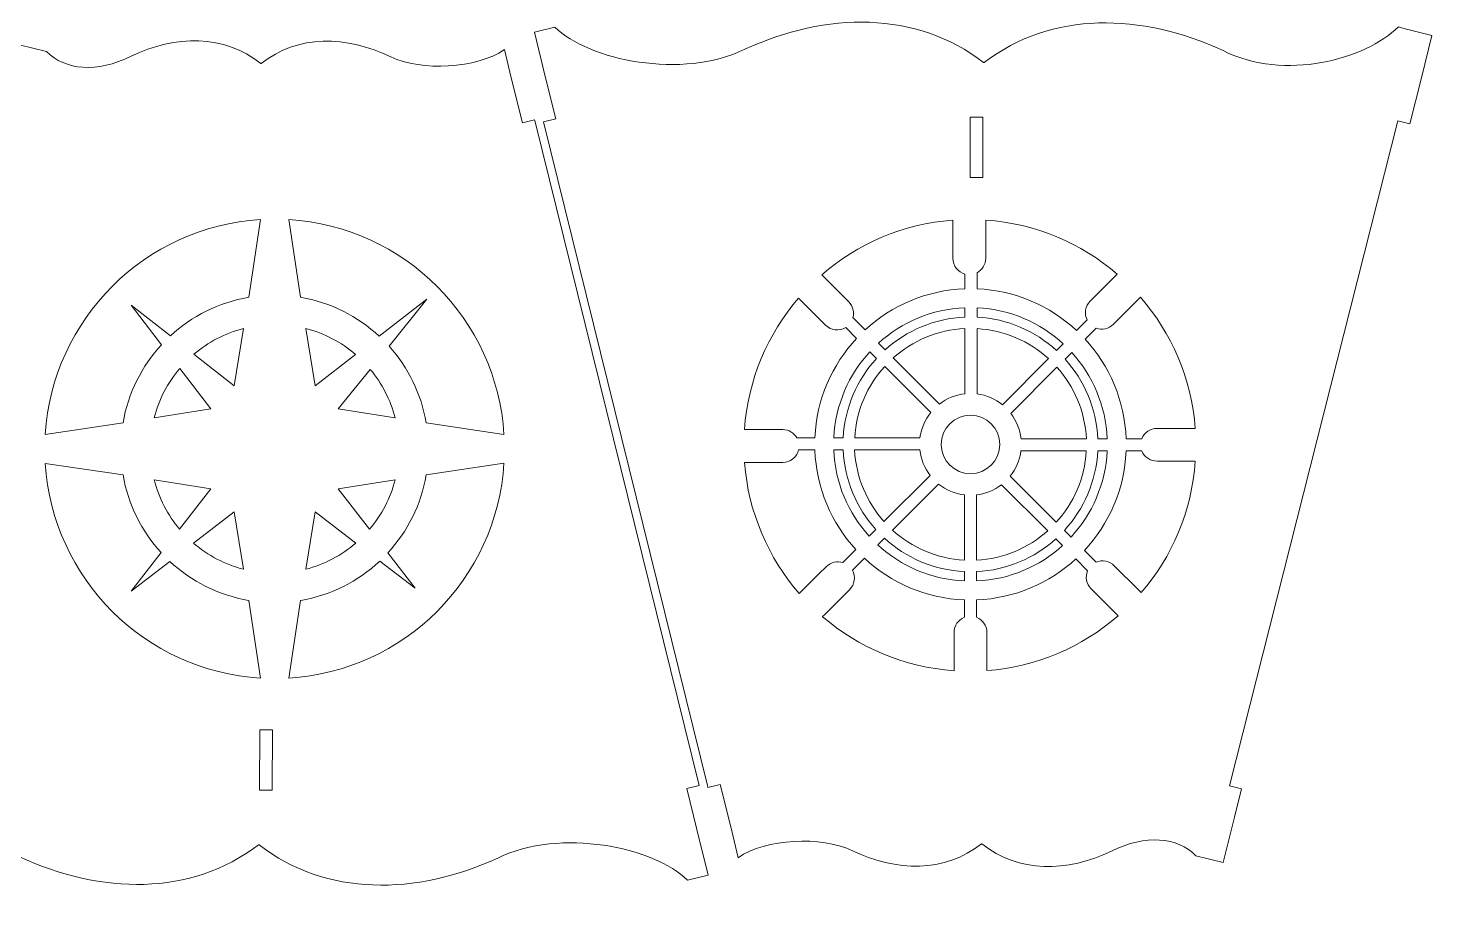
# Model space of a CAD drawing. Header units: millimetres. Extents: x -1460 to 1460, y -777 to 775.
# Drawn here: x -1032.6 to -699.3, y 59.1 to 265.4 of the extents above; entities that cross this region are included whole.
import ezdxf

# ---------------------------------------------------------------- set-up
doc = ezdxf.new("R2010")
doc.units = ezdxf.units.MM
doc.header["$MEASUREMENT"] = 0
doc.layers.add('Camada 1', color=7, linetype='Continuous')

msp = doc.modelspace()

# ---------------------------------------------------------------- linework, layer by layer
at = {"layer": 'Camada 1', "color": 250, "lineweight": 20}
for points, knots in [([(-865.6089, 75.0399), (-865.6089, 75.0399), (-864.0216, 68.3627), (-864.0216, 68.3627), (-864.0216, 68.3627), (-857.436, 72.9242), (-844.26, 73.5829), (-837.0524, 70.0864), (-837.0524, 70.0864), (-826.5659, 64.9993), (-814.942, 64.7298), (-806.2563, 71.6927), (-806.2563, 71.6927), (-806.2563, 71.6927), (-806.2132, 71.6915), (-806.2132, 71.6915), (-806.2132, 71.6915), (-806.2132, 71.6915), (-806.1698, 71.6924), (-806.1698, 71.6924), (-806.1698, 71.6924), (-797.5237, 64.6804), (-785.8984, 64.8837), (-775.3833, 69.9114), (-775.3833, 69.9114), (-767.3329, 74.0174), (-759.6849, 73.2488), (-755.3341, 68.8194), (-755.3341, 68.8194), (-755.3341, 68.8194), (-748.8523, 67.2038), (-748.8523, 67.2038), (-748.8523, 67.2038), (-748.8523, 67.2038), (-746.1597, 78.0068), (-746.1597, 78.0068), (-746.1597, 78.0068), (-746.1597, 78.0068), (-746.1639, 78.0079), (-746.1639, 78.0079), (-746.1639, 78.0079), (-746.1639, 78.0079), (-744.4852, 84.7432), (-744.4852, 84.7432), (-744.4852, 84.7432), (-744.4852, 84.7432), (-747.3614, 85.46), (-747.3614, 85.46), (-747.3614, 85.46), (-747.3614, 85.46), (-707.4129, 243.3309), (-707.4129, 243.3309), (-707.4129, 243.3309), (-707.4129, 243.3309), (-704.5644, 242.621), (-704.5644, 242.621), (-704.5644, 242.621), (-704.5644, 242.621), (-701.8284, 253.6084), (-701.8284, 253.6084), (-701.8284, 253.6084), (-701.8284, 253.6084), (-699.3219, 263.6637), (-699.3219, 263.6637), (-699.3219, 263.6637), (-699.3219, 263.6637), (-705.6958, 265.2523), (-705.6958, 265.2523), (-705.6958, 265.2523), (-705.6958, 265.2523), (-707.2647, 265.6809), (-707.2647, 265.6809), (-707.2647, 265.6809), (-715.3195, 257.9002), (-734.1388, 252.7019), (-748.916, 260.0384), (-748.916, 260.0384), (-768.2209, 269.028), (-789.6192, 269.5065), (-805.607, 257.207), (-805.607, 257.207), (-805.607, 257.207), (-805.6862, 257.2092), (-805.6862, 257.2092), (-805.6862, 257.2092), (-805.6862, 257.2092), (-805.7655, 257.2075), (-805.7655, 257.2075), (-805.7655, 257.2075), (-821.6835, 269.5976), (-843.0837, 269.2406), (-862.4397, 260.3607), (-862.4397, 260.3607), (-877.2583, 253.1083), (-899.4911, 257.764), (-907.5014, 265.5902), (-907.5014, 265.5902), (-907.5014, 265.5902), (-912.3908, 264.402), (-912.3908, 264.402), (-912.3908, 264.402), (-912.3908, 264.402), (-909.7189, 253.6084), (-909.7189, 253.6084), (-909.7189, 253.6084), (-909.7189, 253.6084), (-907.308, 243.8695), (-907.308, 243.8695), (-907.308, 243.8695), (-907.308, 243.8695), (-910.2193, 243.1488), (-910.2193, 243.1488), (-910.2193, 243.1488), (-910.2193, 243.1488), (-871.284, 85.4993), (-871.284, 85.4993), (-871.284, 85.4993), (-871.284, 85.4993), (-871.1736, 85.0524), (-871.1736, 85.0524), (-871.1736, 85.0524), (-871.1736, 85.0524), (-868.2638, 85.7727), (-868.2638, 85.7727), (-868.2638, 85.7727), (-868.2638, 85.7727), (-865.6089, 75.0399), (-865.6089, 75.0399)], [0, 0, 0, 0, 0.03030303, 0.03030303, 0.03030303, 0.03030303, 0.06060606, 0.06060606, 0.06060606, 0.06060606, 0.09090909, 0.09090909, 0.09090909, 0.09090909, 0.12121212, 0.12121212, 0.12121212, 0.12121212, 0.15151515, 0.15151515, 0.15151515, 0.15151515, 0.18181818, 0.18181818, 0.18181818, 0.18181818, 0.21212121, 0.21212121, 0.21212121, 0.21212121, 0.24242424, 0.24242424, 0.24242424, 0.24242424, 0.27272727, 0.27272727, 0.27272727, 0.27272727, 0.3030303, 0.3030303, 0.3030303, 0.3030303, 0.33333333, 0.33333333, 0.33333333, 0.33333333, 0.36363636, 0.36363636, 0.36363636, 0.36363636, 0.39393939, 0.39393939, 0.39393939, 0.39393939, 0.42424242, 0.42424242, 0.42424242, 0.42424242, 0.45454545, 0.45454545, 0.45454545, 0.45454545, 0.48484848, 0.48484848, 0.48484848, 0.48484848, 0.51515152, 0.51515152, 0.51515152, 0.51515152, 0.54545455, 0.54545455, 0.54545455, 0.54545455, 0.57575758, 0.57575758, 0.57575758, 0.57575758, 0.60606061, 0.60606061, 0.60606061, 0.60606061, 0.63636364, 0.63636364, 0.63636364, 0.63636364, 0.66666667, 0.66666667, 0.66666667, 0.66666667, 0.6969697, 0.6969697, 0.6969697, 0.6969697, 0.72727273, 0.72727273, 0.72727273, 0.72727273, 0.75757576, 0.75757576, 0.75757576, 0.75757576, 0.78787879, 0.78787879, 0.78787879, 0.78787879, 0.81818182, 0.81818182, 0.81818182, 0.81818182, 0.84848485, 0.84848485, 0.84848485, 0.84848485, 0.87878788, 0.87878788, 0.87878788, 0.87878788, 0.90909091, 0.90909091, 0.90909091, 0.90909091, 0.93939394, 0.93939394, 0.93939394, 0.93939394, 1, 1, 1, 1]), ([(-917.8944, 253.6082), (-917.8944, 253.6082), (-919.4817, 260.2854), (-919.4817, 260.2854), (-919.4817, 260.2854), (-926.0673, 255.7239), (-939.2433, 255.0652), (-946.4509, 258.5617), (-946.4509, 258.5617), (-956.9374, 263.6488), (-968.5613, 263.9183), (-977.247, 256.9554), (-977.247, 256.9554), (-977.247, 256.9554), (-977.2901, 256.9566), (-977.2901, 256.9566), (-977.2901, 256.9566), (-977.2901, 256.9566), (-977.3335, 256.9557), (-977.3335, 256.9557), (-977.3335, 256.9557), (-985.9796, 263.9677), (-997.6049, 263.7644), (-1008.12, 258.7367), (-1008.12, 258.7367), (-1016.1704, 254.6307), (-1023.8184, 255.3993), (-1028.1692, 259.8287), (-1028.1692, 259.8287), (-1028.1692, 259.8287), (-1034.651, 261.4443), (-1034.651, 261.4443), (-1034.651, 261.4443), (-1034.651, 261.4443), (-1037.3436, 250.6413), (-1037.3436, 250.6413), (-1037.3436, 250.6413), (-1037.3436, 250.6413), (-1037.3394, 250.6402), (-1037.3394, 250.6402), (-1037.3394, 250.6402), (-1037.3394, 250.6402), (-1039.0181, 243.9049), (-1039.0181, 243.9049), (-1039.0181, 243.9049), (-1039.0181, 243.9049), (-1036.1419, 243.1881), (-1036.1419, 243.1881), (-1036.1419, 243.1881), (-1036.1419, 243.1881), (-1076.0904, 85.3172), (-1076.0904, 85.3172), (-1076.0904, 85.3172), (-1076.0904, 85.3172), (-1078.9389, 86.0271), (-1078.9389, 86.0271), (-1078.9389, 86.0271), (-1078.9389, 86.0271), (-1081.6749, 75.0397), (-1081.6749, 75.0397), (-1081.6749, 75.0397), (-1081.6749, 75.0397), (-1084.1814, 64.9844), (-1084.1814, 64.9844), (-1084.1814, 64.9844), (-1084.1814, 64.9844), (-1077.8075, 63.3958), (-1077.8075, 63.3958), (-1077.8075, 63.3958), (-1077.8075, 63.3958), (-1076.2386, 62.9672), (-1076.2386, 62.9672), (-1076.2386, 62.9672), (-1068.1838, 70.7479), (-1049.3645, 75.9462), (-1034.5873, 68.6097), (-1034.5873, 68.6097), (-1015.2824, 59.6201), (-993.8841, 59.1416), (-977.8963, 71.4411), (-977.8963, 71.4411), (-977.8963, 71.4411), (-977.8171, 71.4389), (-977.8171, 71.4389), (-977.8171, 71.4389), (-977.8171, 71.4389), (-977.7378, 71.4406), (-977.7378, 71.4406), (-977.7378, 71.4406), (-961.8198, 59.0505), (-940.4196, 59.4075), (-921.0636, 68.2874), (-921.0636, 68.2874), (-906.245, 75.5398), (-884.0122, 70.8841), (-876.0019, 63.0579), (-876.0019, 63.0579), (-876.0019, 63.0579), (-871.1125, 64.2461), (-871.1125, 64.2461), (-871.1125, 64.2461), (-871.1125, 64.2461), (-873.7844, 75.0397), (-873.7844, 75.0397), (-873.7844, 75.0397), (-873.7844, 75.0397), (-876.1953, 84.7786), (-876.1953, 84.7786), (-876.1953, 84.7786), (-876.1953, 84.7786), (-873.284, 85.4993), (-873.284, 85.4993), (-873.284, 85.4993), (-873.284, 85.4993), (-912.2193, 243.1488), (-912.2193, 243.1488), (-912.2193, 243.1488), (-912.2193, 243.1488), (-912.3297, 243.5957), (-912.3297, 243.5957), (-912.3297, 243.5957), (-912.3297, 243.5957), (-915.2395, 242.8754), (-915.2395, 242.8754), (-915.2395, 242.8754), (-915.2395, 242.8754), (-917.8944, 253.6082), (-917.8944, 253.6082)], [0, 0, 0, 0, 0.03030303, 0.03030303, 0.03030303, 0.03030303, 0.06060606, 0.06060606, 0.06060606, 0.06060606, 0.09090909, 0.09090909, 0.09090909, 0.09090909, 0.12121212, 0.12121212, 0.12121212, 0.12121212, 0.15151515, 0.15151515, 0.15151515, 0.15151515, 0.18181818, 0.18181818, 0.18181818, 0.18181818, 0.21212121, 0.21212121, 0.21212121, 0.21212121, 0.24242424, 0.24242424, 0.24242424, 0.24242424, 0.27272727, 0.27272727, 0.27272727, 0.27272727, 0.3030303, 0.3030303, 0.3030303, 0.3030303, 0.33333333, 0.33333333, 0.33333333, 0.33333333, 0.36363636, 0.36363636, 0.36363636, 0.36363636, 0.39393939, 0.39393939, 0.39393939, 0.39393939, 0.42424242, 0.42424242, 0.42424242, 0.42424242, 0.45454545, 0.45454545, 0.45454545, 0.45454545, 0.48484848, 0.48484848, 0.48484848, 0.48484848, 0.51515152, 0.51515152, 0.51515152, 0.51515152, 0.54545455, 0.54545455, 0.54545455, 0.54545455, 0.57575758, 0.57575758, 0.57575758, 0.57575758, 0.60606061, 0.60606061, 0.60606061, 0.60606061, 0.63636364, 0.63636364, 0.63636364, 0.63636364, 0.66666667, 0.66666667, 0.66666667, 0.66666667, 0.6969697, 0.6969697, 0.6969697, 0.6969697, 0.72727273, 0.72727273, 0.72727273, 0.72727273, 0.75757576, 0.75757576, 0.75757576, 0.75757576, 0.78787879, 0.78787879, 0.78787879, 0.78787879, 0.81818182, 0.81818182, 0.81818182, 0.81818182, 0.84848485, 0.84848485, 0.84848485, 0.84848485, 0.87878788, 0.87878788, 0.87878788, 0.87878788, 0.90909091, 0.90909091, 0.90909091, 0.90909091, 0.93939394, 0.93939394, 0.93939394, 0.93939394, 1, 1, 1, 1]), ([(-808.9386, 229.947), (-808.9386, 229.947), (-808.8964, 244.2728), (-808.8964, 244.2728), (-808.8964, 244.2728), (-808.8964, 244.2728), (-805.8963, 244.2639), (-805.8963, 244.2639), (-805.8963, 244.2639), (-805.8963, 244.2639), (-805.9386, 229.9381), (-805.9386, 229.9381), (-805.9386, 229.9381), (-805.9386, 229.9381), (-808.9386, 229.947), (-808.9386, 229.947)], [0, 0, 0, 0, 0.2, 0.2, 0.2, 0.2, 0.4, 0.4, 0.4, 0.4, 0.6, 0.6, 0.6, 0.6, 1, 1, 1, 1]), ([(-977.4245, 219.9078), (-977.4245, 219.9078), (-980.2021, 201.4496), (-980.2021, 201.4496), (-980.2021, 201.4496), (-987.3066, 200.2418), (-993.711, 196.9821), (-998.7864, 192.3015), (-998.7864, 192.3015), (-998.7864, 192.3015), (-1008.1136, 199.609), (-1008.1136, 199.609), (-1008.1136, 199.609), (-1008.1136, 199.609), (-1000.88, 190.2079), (-1000.88, 190.2079), (-1000.88, 190.2079), (-1005.5631, 185.1327), (-1008.8228, 178.7251), (-1010.0305, 171.6185), (-1010.0305, 171.6185), (-1010.0305, 171.6185), (-1028.4838, 168.9125), (-1028.4838, 168.9125), (-1028.4838, 168.9125), (-1026.7724, 196.3138), (-1004.8356, 218.2298), (-977.4245, 219.9078)], [0, 0, 0, 0, 0.125, 0.125, 0.125, 0.125, 0.25, 0.25, 0.25, 0.25, 0.375, 0.375, 0.375, 0.375, 0.5, 0.5, 0.5, 0.5, 0.625, 0.625, 0.625, 0.625, 0.75, 0.75, 0.75, 0.75, 1, 1, 1, 1]), ([(-919.5944, 168.859), (-919.5944, 168.859), (-938.0517, 171.6189), (-938.0517, 171.6189), (-938.0517, 171.6189), (-939.2318, 178.5639), (-942.3723, 184.8404), (-946.8846, 189.8601), (-946.8846, 189.8601), (-946.8846, 189.8601), (-937.8724, 201.0047), (-937.8724, 201.0047), (-937.8724, 201.0047), (-937.8724, 201.0047), (-949.2129, 192.2244), (-949.2129, 192.2244), (-949.2129, 192.2244), (-954.3003, 196.9467), (-960.7367, 200.2345), (-967.8794, 201.4496), (-967.8794, 201.4496), (-967.8794, 201.4496), (-970.6603, 219.908), (-970.6603, 219.908), (-970.6603, 219.908), (-943.2306, 218.2304), (-921.2809, 196.2867), (-919.5944, 168.859)], [0, 0, 0, 0, 0.125, 0.125, 0.125, 0.125, 0.25, 0.25, 0.25, 0.25, 0.375, 0.375, 0.375, 0.375, 0.5, 0.5, 0.5, 0.5, 0.625, 0.625, 0.625, 0.625, 0.75, 0.75, 0.75, 0.75, 1, 1, 1, 1]), ([(-837.7713, 200.3587), (-837.7713, 200.3587), (-844.1841, 206.7739), (-844.1841, 206.7739), (-844.1841, 206.7739), (-835.7163, 214.1395), (-824.9149, 218.8911), (-813.0363, 219.775), (-813.0363, 219.775), (-813.0363, 219.775), (-813.0376, 210.7244), (-813.0376, 210.7244), (-813.0376, 210.7244), (-813.0376, 208.9318), (-811.8248, 207.4219), (-810.1748, 206.9702), (-810.1748, 206.9702), (-810.1748, 206.9702), (-810.1748, 203.4768), (-810.1748, 203.4768), (-810.1748, 203.4768), (-819.2897, 203.1552), (-827.5753, 199.5208), (-833.8595, 193.7403), (-833.8595, 193.7403), (-833.8595, 193.7403), (-836.7546, 196.6354), (-836.7546, 196.6354), (-836.7546, 196.6354), (-836.4235, 197.9245), (-836.7621, 199.3497), (-837.7713, 200.3587)], [0, 0, 0, 0, 0.11111111, 0.11111111, 0.11111111, 0.11111111, 0.22222222, 0.22222222, 0.22222222, 0.22222222, 0.33333333, 0.33333333, 0.33333333, 0.33333333, 0.44444444, 0.44444444, 0.44444444, 0.44444444, 0.55555556, 0.55555556, 0.55555556, 0.55555556, 0.66666667, 0.66666667, 0.66666667, 0.66666667, 0.77777778, 0.77777778, 0.77777778, 0.77777778, 1, 1, 1, 1]), ([(-781.1691, 196.0842), (-781.1691, 196.0842), (-783.6765, 193.5768), (-783.6765, 193.5768), (-783.6765, 193.5768), (-789.9276, 199.3994), (-798.1912, 203.0875), (-807.2961, 203.4676), (-807.2961, 203.4676), (-807.2961, 203.4676), (-807.2961, 207.2977), (-807.2961, 207.2977), (-807.2961, 207.2977), (-806.078, 207.9554), (-805.2511, 209.2431), (-805.2511, 210.7244), (-805.2511, 210.7244), (-805.2511, 210.7244), (-805.25, 211.1005), (-805.25, 211.1005), (-805.25, 211.1005), (-805.25, 211.1005), (-805.2509, 212.843), (-805.2509, 212.843), (-805.2509, 212.843), (-805.2509, 212.843), (-805.25, 219.7932), (-805.25, 219.7932), (-805.25, 219.7932), (-793.3605, 218.972), (-782.5376, 214.2775), (-774.0337, 206.9616), (-774.0337, 206.9616), (-774.0337, 206.9616), (-778.933, 202.0628), (-778.933, 202.0628), (-778.933, 202.0628), (-778.933, 202.0628), (-779.1936, 201.8014), (-779.1936, 201.8014), (-779.1936, 201.8014), (-779.1936, 201.8014), (-780.4314, 200.5638), (-780.4314, 200.5638), (-780.4314, 200.5638), (-781.6436, 199.352), (-781.8895, 197.5395), (-781.1691, 196.0842)], [0, 0, 0, 0, 0.07692308, 0.07692308, 0.07692308, 0.07692308, 0.15384615, 0.15384615, 0.15384615, 0.15384615, 0.23076923, 0.23076923, 0.23076923, 0.23076923, 0.30769231, 0.30769231, 0.30769231, 0.30769231, 0.38461538, 0.38461538, 0.38461538, 0.38461538, 0.46153846, 0.46153846, 0.46153846, 0.46153846, 0.53846154, 0.53846154, 0.53846154, 0.53846154, 0.61538462, 0.61538462, 0.61538462, 0.61538462, 0.69230769, 0.69230769, 0.69230769, 0.69230769, 0.76923077, 0.76923077, 0.76923077, 0.76923077, 0.84615385, 0.84615385, 0.84615385, 0.84615385, 1, 1, 1, 1]), ([(-855.5593, 170.0348), (-855.5593, 170.0348), (-860.7334, 170.0348), (-860.7334, 170.0348), (-860.7334, 170.0348), (-860.7334, 170.0348), (-862.4774, 170.0348), (-862.4774, 170.0348), (-862.4774, 170.0348), (-862.4774, 170.0348), (-862.5079, 170.0348), (-862.5079, 170.0348), (-862.5079, 170.0348), (-861.6867, 181.9246), (-856.9921, 192.7478), (-849.6759, 201.2519), (-849.6759, 201.2519), (-849.6759, 201.2519), (-844.7767, 196.3518), (-844.7767, 196.3518), (-844.7767, 196.3518), (-844.7767, 196.3518), (-844.6702, 196.2458), (-844.6702, 196.2458), (-844.6702, 196.2458), (-844.6702, 196.2458), (-843.2787, 194.854), (-843.2787, 194.854), (-843.2787, 194.854), (-841.9769, 193.5522), (-839.9835, 193.3649), (-838.4827, 194.2917), (-838.4827, 194.2917), (-838.4827, 194.2917), (-835.9012, 191.7103), (-835.9012, 191.7103), (-835.9012, 191.7103), (-841.7242, 185.4593), (-845.4126, 177.1956), (-845.7925, 168.0904), (-845.7925, 168.0904), (-845.7925, 168.0904), (-850.0684, 168.0904), (-850.0684, 168.0904), (-850.0684, 168.0904), (-850.7416, 169.2531), (-851.9991, 170.0348), (-853.4381, 170.0348), (-853.4381, 170.0348), (-853.4381, 170.0348), (-853.814, 170.0348), (-853.814, 170.0348), (-853.814, 170.0348), (-853.814, 170.0348), (-855.5593, 170.0348), (-855.5593, 170.0348)], [0, 0, 0, 0, 0.06666667, 0.06666667, 0.06666667, 0.06666667, 0.13333333, 0.13333333, 0.13333333, 0.13333333, 0.2, 0.2, 0.2, 0.2, 0.26666667, 0.26666667, 0.26666667, 0.26666667, 0.33333333, 0.33333333, 0.33333333, 0.33333333, 0.4, 0.4, 0.4, 0.4, 0.46666667, 0.46666667, 0.46666667, 0.46666667, 0.53333333, 0.53333333, 0.53333333, 0.53333333, 0.6, 0.6, 0.6, 0.6, 0.66666667, 0.66666667, 0.66666667, 0.66666667, 0.73333333, 0.73333333, 0.73333333, 0.73333333, 0.8, 0.8, 0.8, 0.8, 0.86666667, 0.86666667, 0.86666667, 0.86666667, 1, 1, 1, 1]), ([(-768.1852, 167.851), (-768.1852, 167.851), (-771.9092, 167.851), (-771.9092, 167.851), (-771.9092, 167.851), (-772.231, 176.9654), (-775.8662, 185.2512), (-781.6472, 191.5354), (-781.6472, 191.5354), (-781.6472, 191.5354), (-779.0253, 194.1574), (-779.0253, 194.1574), (-779.0253, 194.1574), (-777.6442, 193.6488), (-776.0344, 193.949), (-774.9263, 195.0573), (-774.9263, 195.0573), (-774.9263, 195.0573), (-774.6602, 195.3225), (-774.6602, 195.3225), (-774.6602, 195.3225), (-774.6602, 195.3225), (-773.4272, 196.5559), (-773.4272, 196.5559), (-773.4272, 196.5559), (-773.4272, 196.5559), (-768.5117, 201.4699), (-768.5117, 201.4699), (-768.5117, 201.4699), (-761.146, 193.0022), (-756.3941, 182.2009), (-755.5101, 170.3225), (-755.5101, 170.3225), (-755.5101, 170.3225), (-755.5233, 170.3225), (-755.5233, 170.3225), (-755.5233, 170.3225), (-755.5233, 170.3225), (-762.4412, 170.3225), (-762.4412, 170.3225), (-762.4412, 170.3225), (-762.4412, 170.3225), (-764.5605, 170.3225), (-764.5605, 170.3225), (-764.5605, 170.3225), (-766.2102, 170.3225), (-767.6181, 169.2978), (-768.1852, 167.851)], [0, 0, 0, 0, 0.07692308, 0.07692308, 0.07692308, 0.07692308, 0.15384615, 0.15384615, 0.15384615, 0.15384615, 0.23076923, 0.23076923, 0.23076923, 0.23076923, 0.30769231, 0.30769231, 0.30769231, 0.30769231, 0.38461538, 0.38461538, 0.38461538, 0.38461538, 0.46153846, 0.46153846, 0.46153846, 0.46153846, 0.53846154, 0.53846154, 0.53846154, 0.53846154, 0.61538462, 0.61538462, 0.61538462, 0.61538462, 0.69230769, 0.69230769, 0.69230769, 0.69230769, 0.76923077, 0.76923077, 0.76923077, 0.76923077, 0.84615385, 0.84615385, 0.84615385, 0.84615385, 1, 1, 1, 1]), ([(-829.1041, 188.9846), (-829.1041, 188.9846), (-830.6845, 190.5652), (-830.6845, 190.5652), (-830.6845, 190.5652), (-825.2172, 195.5357), (-818.052, 198.6678), (-810.1748, 198.9842), (-810.1748, 198.9842), (-810.1748, 198.9842), (-810.1748, 196.7521), (-810.1748, 196.7521), (-810.1748, 196.7521), (-817.4369, 196.4388), (-824.0434, 193.5528), (-829.1041, 188.9846)], [0, 0, 0, 0, 0.2, 0.2, 0.2, 0.2, 0.4, 0.4, 0.4, 0.4, 0.6, 0.6, 0.6, 0.6, 1, 1, 1, 1]), ([(-786.8513, 190.4016), (-786.8513, 190.4016), (-788.4295, 188.8233), (-788.4295, 188.8233), (-788.4295, 188.8233), (-793.4568, 193.4342), (-800.0429, 196.3711), (-807.2961, 196.7415), (-807.2961, 196.7415), (-807.2961, 196.7415), (-807.2961, 198.975), (-807.2961, 198.975), (-807.2961, 198.975), (-799.4283, 198.6014), (-792.2857, 195.4144), (-786.8513, 190.4016)], [0, 0, 0, 0, 0.2, 0.2, 0.2, 0.2, 0.4, 0.4, 0.4, 0.4, 0.6, 0.6, 0.6, 0.6, 1, 1, 1, 1]), ([(-983.6434, 180.4371), (-983.6434, 180.4371), (-993.2056, 187.9287), (-993.2056, 187.9287), (-993.2056, 187.9287), (-989.8419, 190.8006), (-985.827, 192.9316), (-981.4113, 194.0662), (-981.4113, 194.0662), (-981.4113, 194.0662), (-983.6434, 180.4371), (-983.6434, 180.4371)], [0, 0, 0, 0, 0.25, 0.25, 0.25, 0.25, 0.5, 0.5, 0.5, 0.5, 1, 1, 1, 1]), ([(-964.4383, 180.4365), (-964.4383, 180.4365), (-966.6702, 194.066), (-966.6702, 194.066), (-966.6702, 194.066), (-962.2311, 192.925), (-958.1955, 190.7779), (-954.8211, 187.8822), (-954.8211, 187.8822), (-954.8211, 187.8822), (-964.4383, 180.4365), (-964.4383, 180.4365)], [0, 0, 0, 0, 0.25, 0.25, 0.25, 0.25, 0.5, 0.5, 0.5, 0.5, 1, 1, 1, 1]), ([(-810.1748, 178.5467), (-812.4363, 178.3), (-814.5121, 177.4272), (-816.225, 176.1056), (-816.225, 176.1056), (-816.225, 176.1056), (-827.1824, 187.063), (-827.1824, 187.063), (-827.1824, 187.063), (-822.6172, 191.1423), (-816.6893, 193.7265), (-810.1748, 194.0355), (-810.1748, 194.0355), (-810.1748, 194.0355), (-810.1748, 178.5467), (-810.1748, 178.5467)], [0, 0, 0, 0, 0.2, 0.2, 0.2, 0.2, 0.4, 0.4, 0.4, 0.4, 0.6, 0.6, 0.6, 0.6, 1, 1, 1, 1]), ([(-801.2966, 175.9556), (-802.9854, 177.3128), (-805.0443, 178.227), (-807.2961, 178.5185), (-807.2961, 178.5185), (-807.2961, 178.5185), (-807.2961, 194.0218), (-807.2961, 194.0218), (-807.2961, 194.0218), (-800.7917, 193.6568), (-794.8834, 191.0234), (-790.3508, 186.9021), (-790.3508, 186.9021), (-790.3508, 186.9021), (-801.2966, 175.9556), (-801.2966, 175.9556)], [0, 0, 0, 0, 0.2, 0.2, 0.2, 0.2, 0.4, 0.4, 0.4, 0.4, 0.6, 0.6, 0.6, 0.6, 1, 1, 1, 1]), ([(-831.1483, 186.9574), (-835.7589, 181.9299), (-838.696, 175.3434), (-839.0663, 168.0904), (-839.0663, 168.0904), (-839.0663, 168.0904), (-841.3011, 168.0904), (-841.3011, 168.0904), (-841.3011, 168.0904), (-840.9274, 175.9587), (-837.7401, 183.1015), (-832.7267, 188.5358), (-832.7267, 188.5358), (-832.7267, 188.5358), (-831.1483, 186.9574), (-831.1483, 186.9574)], [0, 0, 0, 0, 0.2, 0.2, 0.2, 0.2, 0.4, 0.4, 0.4, 0.4, 0.6, 0.6, 0.6, 0.6, 1, 1, 1, 1]), ([(-778.6358, 167.851), (-778.9492, 175.113), (-781.8352, 181.7191), (-786.4028, 186.7797), (-786.4028, 186.7797), (-786.4028, 186.7797), (-784.8222, 188.3604), (-784.8222, 188.3604), (-784.8222, 188.3604), (-779.8514, 182.8934), (-776.7189, 175.7284), (-776.4021, 167.851), (-776.4021, 167.851), (-776.4021, 167.851), (-778.6358, 167.851), (-778.6358, 167.851)], [0, 0, 0, 0, 0.2, 0.2, 0.2, 0.2, 0.4, 0.4, 0.4, 0.4, 0.6, 0.6, 0.6, 0.6, 1, 1, 1, 1]), ([(-989.1579, 174.9731), (-989.1579, 174.9731), (-1002.6531, 172.8045), (-1002.6531, 172.8045), (-1002.6531, 172.8045), (-1001.5249, 177.2097), (-999.4066, 181.2183), (-996.5486, 184.5786), (-996.5486, 184.5786), (-996.5486, 184.5786), (-989.1579, 174.9731), (-989.1579, 174.9731)], [0, 0, 0, 0, 0.25, 0.25, 0.25, 0.25, 0.5, 0.5, 0.5, 0.5, 1, 1, 1, 1]), ([(-958.9228, 174.9731), (-958.9228, 174.9731), (-951.3403, 184.3501), (-951.3403, 184.3501), (-951.3403, 184.3501), (-948.58, 181.0367), (-946.5307, 177.1107), (-945.4289, 172.8045), (-945.4289, 172.8045), (-945.4289, 172.8045), (-958.9228, 174.9731), (-958.9228, 174.9731)], [0, 0, 0, 0, 0.25, 0.25, 0.25, 0.25, 0.5, 0.5, 0.5, 0.5, 1, 1, 1, 1]), ([(-820.8429, 168.0904), (-820.8429, 168.0904), (-836.3476, 168.0904), (-836.3476, 168.0904), (-836.3476, 168.0904), (-835.9827, 174.595), (-833.3486, 180.5035), (-829.2272, 185.0362), (-829.2272, 185.0362), (-829.2272, 185.0362), (-818.2808, 174.09), (-818.2808, 174.09), (-818.2808, 174.09), (-819.638, 172.4013), (-820.5516, 170.342), (-820.8429, 168.0904)], [0, 0, 0, 0, 0.2, 0.2, 0.2, 0.2, 0.4, 0.4, 0.4, 0.4, 0.6, 0.6, 0.6, 0.6, 1, 1, 1, 1]), ([(-781.3509, 167.851), (-781.3509, 167.851), (-796.841, 167.851), (-796.841, 167.851), (-796.841, 167.851), (-797.0879, 170.1116), (-797.9607, 172.1877), (-799.2816, 173.9001), (-799.2816, 173.9001), (-799.2816, 173.9001), (-788.3244, 184.8578), (-788.3244, 184.8578), (-788.3244, 184.8578), (-784.2447, 180.2929), (-781.6601, 174.3651), (-781.3509, 167.851)], [0, 0, 0, 0, 0.2, 0.2, 0.2, 0.2, 0.4, 0.4, 0.4, 0.4, 0.6, 0.6, 0.6, 0.6, 1, 1, 1, 1]), ([(-808.8557, 159.5803), (-812.6947, 159.5803), (-815.8072, 162.6917), (-815.8072, 166.5307), (-815.8072, 166.5307), (-815.8072, 170.3698), (-812.6947, 173.4822), (-808.8557, 173.4822), (-808.8557, 173.4822), (-805.018, 173.4822), (-801.9055, 170.3698), (-801.9055, 166.5307), (-801.9055, 166.5307), (-801.9055, 162.6917), (-805.018, 159.5803), (-808.8557, 159.5803)], [0, 0, 0, 0, 0.2, 0.2, 0.2, 0.2, 0.4, 0.4, 0.4, 0.4, 0.6, 0.6, 0.6, 0.6, 1, 1, 1, 1]), ([(-843.0738, 137.5138), (-843.0738, 137.5138), (-843.34, 137.2479), (-843.34, 137.2479), (-843.34, 137.2479), (-843.34, 137.2479), (-844.5064, 136.0812), (-844.5064, 136.0812), (-844.5064, 136.0812), (-844.5064, 136.0812), (-849.488, 131.1003), (-849.488, 131.1003), (-849.488, 131.1003), (-856.8537, 139.5685), (-861.6057, 150.3699), (-862.4897, 162.2485), (-862.4897, 162.2485), (-862.4897, 162.2485), (-862.4774, 162.2485), (-862.4774, 162.2485), (-862.4774, 162.2485), (-862.4774, 162.2485), (-860.7334, 162.2485), (-860.7334, 162.2485), (-860.7334, 162.2485), (-860.7334, 162.2485), (-855.5581, 162.2485), (-855.5581, 162.2485), (-855.5581, 162.2485), (-855.5581, 162.2485), (-853.8153, 162.2485), (-853.8153, 162.2485), (-853.8153, 162.2485), (-853.8153, 162.2485), (-853.4381, 162.2485), (-853.4381, 162.2485), (-853.4381, 162.2485), (-851.6092, 162.2485), (-850.0741, 163.5113), (-849.6576, 165.2126), (-849.6576, 165.2126), (-849.6576, 165.2126), (-845.8015, 165.2126), (-845.8015, 165.2126), (-845.8015, 165.2126), (-845.4803, 156.0978), (-841.8459, 147.8119), (-836.0656, 141.5271), (-836.0656, 141.5271), (-836.0656, 141.5271), (-839.1265, 138.4664), (-839.1265, 138.4664), (-839.1265, 138.4664), (-840.4723, 138.8991), (-842.006, 138.5817), (-843.0738, 137.5138)], [0, 0, 0, 0, 0.06666667, 0.06666667, 0.06666667, 0.06666667, 0.13333333, 0.13333333, 0.13333333, 0.13333333, 0.2, 0.2, 0.2, 0.2, 0.26666667, 0.26666667, 0.26666667, 0.26666667, 0.33333333, 0.33333333, 0.33333333, 0.33333333, 0.4, 0.4, 0.4, 0.4, 0.46666667, 0.46666667, 0.46666667, 0.46666667, 0.53333333, 0.53333333, 0.53333333, 0.53333333, 0.6, 0.6, 0.6, 0.6, 0.66666667, 0.66666667, 0.66666667, 0.66666667, 0.73333333, 0.73333333, 0.73333333, 0.73333333, 0.8, 0.8, 0.8, 0.8, 0.86666667, 0.86666667, 0.86666667, 0.86666667, 1, 1, 1, 1]), ([(-831.3092, 146.2834), (-831.3092, 146.2834), (-832.8906, 144.7022), (-832.8906, 144.7022), (-832.8906, 144.7022), (-837.8613, 150.1696), (-840.9943, 157.3352), (-841.3102, 165.2126), (-841.3102, 165.2126), (-841.3102, 165.2126), (-839.0773, 165.2126), (-839.0773, 165.2126), (-839.0773, 165.2126), (-838.7643, 157.9502), (-835.8775, 151.3442), (-831.3092, 146.2834)], [0, 0, 0, 0, 0.2, 0.2, 0.2, 0.2, 0.4, 0.4, 0.4, 0.4, 0.6, 0.6, 0.6, 0.6, 1, 1, 1, 1]), ([(-829.3886, 148.2041), (-833.4683, 152.7697), (-836.0527, 158.698), (-836.3614, 165.2126), (-836.3614, 165.2126), (-836.3614, 165.2126), (-820.8713, 165.2126), (-820.8713, 165.2126), (-820.8713, 165.2126), (-820.6249, 162.951), (-819.7521, 160.875), (-818.4306, 159.162), (-818.4306, 159.162), (-818.4306, 159.162), (-829.3886, 148.2041), (-829.3886, 148.2041)], [0, 0, 0, 0, 0.2, 0.2, 0.2, 0.2, 0.4, 0.4, 0.4, 0.4, 0.6, 0.6, 0.6, 0.6, 1, 1, 1, 1]), ([(-788.4846, 148.0259), (-788.4846, 148.0259), (-799.4313, 158.972), (-799.4313, 158.972), (-799.4313, 158.972), (-798.0741, 160.6607), (-797.1602, 162.7201), (-796.8689, 164.972), (-796.8689, 164.972), (-796.8689, 164.972), (-781.3649, 164.972), (-781.3649, 164.972), (-781.3649, 164.972), (-781.7296, 158.4672), (-784.3632, 152.5585), (-788.4846, 148.0259)], [0, 0, 0, 0, 0.2, 0.2, 0.2, 0.2, 0.4, 0.4, 0.4, 0.4, 0.6, 0.6, 0.6, 0.6, 1, 1, 1, 1]), ([(-786.5636, 146.1052), (-781.9532, 151.1325), (-779.017, 157.7191), (-778.647, 164.972), (-778.647, 164.972), (-778.647, 164.972), (-776.4115, 164.972), (-776.4115, 164.972), (-776.4115, 164.972), (-776.7852, 157.104), (-779.972, 149.9609), (-784.9851, 144.5264), (-784.9851, 144.5264), (-784.9851, 144.5264), (-786.5636, 146.1052), (-786.5636, 146.1052)], [0, 0, 0, 0, 0.2, 0.2, 0.2, 0.2, 0.4, 0.4, 0.4, 0.4, 0.6, 0.6, 0.6, 0.6, 1, 1, 1, 1]), ([(-769.033, 132.0278), (-769.033, 132.0278), (-774.7216, 137.7172), (-774.7216, 137.7172), (-774.7216, 137.7172), (-775.8806, 138.8751), (-777.585, 139.1507), (-779.0034, 138.5452), (-779.0034, 138.5452), (-779.0034, 138.5452), (-781.8096, 141.3512), (-781.8096, 141.3512), (-781.8096, 141.3512), (-775.9864, 147.6023), (-772.2981, 155.8666), (-771.9184, 164.972), (-771.9184, 164.972), (-771.9184, 164.972), (-768.1709, 164.972), (-768.1709, 164.972), (-768.1709, 164.972), (-767.5948, 163.5433), (-766.1967, 162.5363), (-764.5617, 162.5363), (-764.5617, 162.5363), (-764.5617, 162.5363), (-764.185, 162.5352), (-764.185, 162.5352), (-764.185, 162.5352), (-764.185, 162.5352), (-762.4412, 162.536), (-762.4412, 162.536), (-762.4412, 162.536), (-762.4412, 162.536), (-755.4919, 162.5352), (-755.4919, 162.5352), (-755.4919, 162.5352), (-756.3132, 150.6456), (-761.0077, 139.8225), (-768.3238, 131.3186), (-768.3238, 131.3186), (-768.3238, 131.3186), (-768.3307, 131.3268), (-768.3307, 131.3268), (-768.3307, 131.3268), (-768.3307, 131.3268), (-769.033, 132.0278), (-769.033, 132.0278)], [0, 0, 0, 0, 0.07692308, 0.07692308, 0.07692308, 0.07692308, 0.15384615, 0.15384615, 0.15384615, 0.15384615, 0.23076923, 0.23076923, 0.23076923, 0.23076923, 0.30769231, 0.30769231, 0.30769231, 0.30769231, 0.38461538, 0.38461538, 0.38461538, 0.38461538, 0.46153846, 0.46153846, 0.46153846, 0.46153846, 0.53846154, 0.53846154, 0.53846154, 0.53846154, 0.61538462, 0.61538462, 0.61538462, 0.61538462, 0.69230769, 0.69230769, 0.69230769, 0.69230769, 0.76923077, 0.76923077, 0.76923077, 0.76923077, 0.84615385, 0.84615385, 0.84615385, 0.84615385, 1, 1, 1, 1]), ([(-1028.4841, 162.0103), (-1028.4841, 162.0103), (-1010.0305, 159.3025), (-1010.0305, 159.3025), (-1010.0305, 159.3025), (-1008.8308, 152.2423), (-1005.6055, 145.8718), (-1000.972, 140.8118), (-1000.972, 140.8118), (-1000.972, 140.8118), (-1008.1136, 131.6621), (-1008.1136, 131.6621), (-1008.1136, 131.6621), (-1008.1136, 131.6621), (-998.9139, 138.7383), (-998.9139, 138.7383), (-998.9139, 138.7383), (-993.8189, 133.9944), (-987.3664, 130.6894), (-980.2021, 129.4716), (-980.2021, 129.4716), (-980.2021, 129.4716), (-977.406, 111.0118), (-977.406, 111.0118), (-977.406, 111.0118), (-1004.8258, 112.6812), (-1026.7732, 134.6013), (-1028.4841, 162.0103)], [0, 0, 0, 0, 0.125, 0.125, 0.125, 0.125, 0.25, 0.25, 0.25, 0.25, 0.375, 0.375, 0.375, 0.375, 0.5, 0.5, 0.5, 0.5, 0.625, 0.625, 0.625, 0.625, 0.75, 0.75, 0.75, 0.75, 1, 1, 1, 1]), ([(-970.6784, 111.0116), (-970.6784, 111.0116), (-967.8798, 129.4716), (-967.8798, 129.4716), (-967.8798, 129.4716), (-960.6864, 130.6943), (-954.2112, 134.0209), (-949.1062, 138.7956), (-949.1062, 138.7956), (-949.1062, 138.7956), (-940.6654, 132.3609), (-940.6654, 132.3609), (-940.6654, 132.3609), (-940.6654, 132.3609), (-947.1628, 140.7548), (-947.1628, 140.7548), (-947.1628, 140.7548), (-942.5007, 145.8234), (-939.256, 152.2153), (-938.0514, 159.3021), (-938.0514, 159.3021), (-938.0514, 159.3021), (-919.5944, 162.063), (-919.5944, 162.063), (-919.5944, 162.063), (-921.2805, 134.6288), (-943.2392, 112.6806), (-970.6784, 111.0116)], [0, 0, 0, 0, 0.125, 0.125, 0.125, 0.125, 0.25, 0.25, 0.25, 0.25, 0.375, 0.375, 0.375, 0.375, 0.5, 0.5, 0.5, 0.5, 0.625, 0.625, 0.625, 0.625, 0.75, 0.75, 0.75, 0.75, 1, 1, 1, 1]), ([(-1002.6531, 158.1166), (-1002.6531, 158.1166), (-989.1585, 155.9476), (-989.1585, 155.9476), (-989.1585, 155.9476), (-989.1585, 155.9476), (-996.6041, 146.4081), (-996.6041, 146.4081), (-996.6041, 146.4081), (-999.4334, 149.7552), (-1001.5328, 153.7395), (-1002.6531, 158.1166)], [0, 0, 0, 0, 0.25, 0.25, 0.25, 0.25, 0.5, 0.5, 0.5, 0.5, 1, 1, 1, 1]), ([(-958.9228, 155.9476), (-958.9228, 155.9476), (-945.4289, 158.1166), (-945.4289, 158.1166), (-945.4289, 158.1166), (-946.5538, 153.7236), (-948.6637, 149.7252), (-951.5096, 146.3704), (-951.5096, 146.3704), (-951.5096, 146.3704), (-958.9228, 155.9476), (-958.9228, 155.9476)], [0, 0, 0, 0, 0.25, 0.25, 0.25, 0.25, 0.5, 0.5, 0.5, 0.5, 1, 1, 1, 1]), ([(-810.2946, 139.0325), (-816.8476, 139.3713), (-822.802, 142.0121), (-827.363, 146.1597), (-827.363, 146.1597), (-827.363, 146.1597), (-816.4155, 157.1064), (-816.4155, 157.1064), (-816.4155, 157.1064), (-814.6966, 155.7248), (-812.5937, 154.8029), (-810.2946, 154.5292), (-810.2946, 154.5292), (-810.2946, 154.5292), (-810.2946, 139.0325), (-810.2946, 139.0325)], [0, 0, 0, 0, 0.2, 0.2, 0.2, 0.2, 0.4, 0.4, 0.4, 0.4, 0.6, 0.6, 0.6, 0.6, 1, 1, 1, 1]), ([(-807.417, 139.0325), (-807.417, 139.0325), (-807.417, 154.5293), (-807.417, 154.5293), (-807.417, 154.5293), (-805.2019, 154.7936), (-803.1686, 155.6587), (-801.4861, 156.9569), (-801.4861, 156.9569), (-801.4861, 156.9569), (-790.5288, 145.9995), (-790.5288, 145.9995), (-790.5288, 145.9995), (-795.0661, 141.9448), (-800.9494, 139.3671), (-807.417, 139.0325)], [0, 0, 0, 0, 0.2, 0.2, 0.2, 0.2, 0.4, 0.4, 0.4, 0.4, 0.6, 0.6, 0.6, 0.6, 1, 1, 1, 1]), ([(-993.2905, 143.0639), (-993.2905, 143.0639), (-983.6434, 150.4842), (-983.6434, 150.4842), (-983.6434, 150.4842), (-983.6434, 150.4842), (-981.4111, 136.8548), (-981.4111, 136.8548), (-981.4111, 136.8548), (-985.8638, 137.9987), (-989.9103, 140.1552), (-993.2905, 143.0639)], [0, 0, 0, 0, 0.25, 0.25, 0.25, 0.25, 0.5, 0.5, 0.5, 0.5, 1, 1, 1, 1]), ([(-966.6706, 136.8548), (-966.6706, 136.8548), (-964.4385, 150.4845), (-964.4385, 150.4845), (-964.4385, 150.4845), (-964.4385, 150.4845), (-954.7503, 143.0987), (-954.7503, 143.0987), (-954.7503, 143.0987), (-958.1392, 140.1722), (-962.2003, 138.0032), (-966.6706, 136.8548)], [0, 0, 0, 0, 0.25, 0.25, 0.25, 0.25, 0.5, 0.5, 0.5, 0.5, 1, 1, 1, 1]), ([(-810.2946, 134.0819), (-818.2101, 134.429), (-825.3991, 137.6219), (-830.8616, 142.6613), (-830.8616, 142.6613), (-830.8616, 142.6613), (-829.2823, 144.2404), (-829.2823, 144.2404), (-829.2823, 144.2404), (-824.2267, 139.604), (-817.5953, 136.6597), (-810.2946, 136.3161), (-810.2946, 136.3161), (-810.2946, 136.3161), (-810.2946, 134.0819), (-810.2946, 134.0819)], [0, 0, 0, 0, 0.2, 0.2, 0.2, 0.2, 0.4, 0.4, 0.4, 0.4, 0.6, 0.6, 0.6, 0.6, 1, 1, 1, 1]), ([(-787.0265, 142.497), (-792.4662, 137.5514), (-799.5865, 134.4251), (-807.417, 134.0819), (-807.417, 134.0819), (-807.417, 134.0819), (-807.417, 136.3161), (-807.417, 136.3161), (-807.417, 136.3161), (-800.2013, 136.6558), (-793.6403, 139.5358), (-788.6077, 144.0785), (-788.6077, 144.0785), (-788.6077, 144.0785), (-787.0265, 142.497), (-787.0265, 142.497)], [0, 0, 0, 0, 0.2, 0.2, 0.2, 0.2, 0.4, 0.4, 0.4, 0.4, 0.6, 0.6, 0.6, 0.6, 1, 1, 1, 1]), ([(-812.7498, 112.7773), (-824.6394, 113.5988), (-835.4628, 118.2925), (-843.9666, 125.6093), (-843.9666, 125.6093), (-843.9666, 125.6093), (-843.959, 125.6163), (-843.959, 125.6163), (-843.959, 125.6163), (-843.959, 125.6163), (-843.46, 126.1162), (-843.46, 126.1162), (-843.46, 126.1162), (-843.46, 126.1162), (-837.5678, 132.0076), (-837.5678, 132.0076), (-837.5678, 132.0076), (-836.3185, 133.257), (-836.0966, 135.1449), (-836.9012, 136.6219), (-836.9012, 136.6219), (-836.9012, 136.6219), (-834.0367, 139.4862), (-834.0367, 139.4862), (-834.0367, 139.4862), (-827.7582, 133.6361), (-819.4482, 129.9414), (-810.2946, 129.5892), (-810.2946, 129.5892), (-810.2946, 129.5892), (-810.2946, 125.4647), (-810.2946, 125.4647), (-810.2946, 125.4647), (-811.7328, 124.8924), (-812.7498, 123.4878), (-812.7498, 121.8464), (-812.7498, 121.8464), (-812.7498, 121.8464), (-812.7498, 121.471), (-812.7498, 121.471), (-812.7498, 121.471), (-812.7498, 121.471), (-812.7498, 119.7264), (-812.7498, 119.7264), (-812.7498, 119.7264), (-812.7498, 119.7264), (-812.7498, 114.5523), (-812.7498, 114.5523), (-812.7498, 114.5523), (-812.7498, 114.5523), (-812.7498, 112.8078), (-812.7498, 112.8078), (-812.7498, 112.8078), (-812.7498, 112.8078), (-812.7498, 112.7773), (-812.7498, 112.7773)], [0, 0, 0, 0, 0.06666667, 0.06666667, 0.06666667, 0.06666667, 0.13333333, 0.13333333, 0.13333333, 0.13333333, 0.2, 0.2, 0.2, 0.2, 0.26666667, 0.26666667, 0.26666667, 0.26666667, 0.33333333, 0.33333333, 0.33333333, 0.33333333, 0.4, 0.4, 0.4, 0.4, 0.46666667, 0.46666667, 0.46666667, 0.46666667, 0.53333333, 0.53333333, 0.53333333, 0.53333333, 0.6, 0.6, 0.6, 0.6, 0.66666667, 0.66666667, 0.66666667, 0.66666667, 0.73333333, 0.73333333, 0.73333333, 0.73333333, 0.8, 0.8, 0.8, 0.8, 0.86666667, 0.86666667, 0.86666667, 0.86666667, 1, 1, 1, 1]), ([(-804.9622, 121.8464), (-804.9622, 123.4878), (-805.979, 124.8924), (-807.417, 125.4647), (-807.417, 125.4647), (-807.417, 125.4647), (-807.417, 129.5892), (-807.417, 129.5892), (-807.417, 129.5892), (-798.3494, 129.9383), (-790.108, 133.5666), (-783.8509, 139.3219), (-783.8509, 139.3219), (-783.8509, 139.3219), (-781.0458, 136.5164), (-781.0458, 136.5164), (-781.0458, 136.5164), (-781.6648, 135.0926), (-781.393, 133.3755), (-780.2288, 132.2117), (-780.2288, 132.2117), (-780.2288, 132.2117), (-779.9627, 131.9452), (-779.9627, 131.9452), (-779.9627, 131.9452), (-779.9627, 131.9452), (-778.7296, 130.7124), (-778.7296, 130.7124), (-778.7296, 130.7124), (-778.7296, 130.7124), (-773.815, 125.7971), (-773.815, 125.7971), (-773.815, 125.7971), (-782.2826, 118.4315), (-793.0839, 113.6796), (-804.9622, 112.7955), (-804.9622, 112.7955), (-804.9622, 112.7955), (-804.9622, 112.8078), (-804.9622, 112.8078), (-804.9622, 112.8078), (-804.9622, 112.8078), (-804.9622, 114.5523), (-804.9622, 114.5523), (-804.9622, 114.5523), (-804.9622, 114.5523), (-804.9622, 119.7264), (-804.9622, 119.7264), (-804.9622, 119.7264), (-804.9622, 119.7264), (-804.9622, 121.471), (-804.9622, 121.471), (-804.9622, 121.471), (-804.9622, 121.471), (-804.9622, 121.8464), (-804.9622, 121.8464)], [0, 0, 0, 0, 0.06666667, 0.06666667, 0.06666667, 0.06666667, 0.13333333, 0.13333333, 0.13333333, 0.13333333, 0.2, 0.2, 0.2, 0.2, 0.26666667, 0.26666667, 0.26666667, 0.26666667, 0.33333333, 0.33333333, 0.33333333, 0.33333333, 0.4, 0.4, 0.4, 0.4, 0.46666667, 0.46666667, 0.46666667, 0.46666667, 0.53333333, 0.53333333, 0.53333333, 0.53333333, 0.6, 0.6, 0.6, 0.6, 0.66666667, 0.66666667, 0.66666667, 0.66666667, 0.73333333, 0.73333333, 0.73333333, 0.73333333, 0.8, 0.8, 0.8, 0.8, 0.86666667, 0.86666667, 0.86666667, 0.86666667, 1, 1, 1, 1]), ([(-974.5647, 98.7011), (-974.5647, 98.7011), (-974.6069, 84.3753), (-974.6069, 84.3753), (-974.6069, 84.3753), (-974.6069, 84.3753), (-977.607, 84.3842), (-977.607, 84.3842), (-977.607, 84.3842), (-977.607, 84.3842), (-977.5647, 98.71), (-977.5647, 98.71), (-977.5647, 98.71), (-977.5647, 98.71), (-974.5647, 98.7011), (-974.5647, 98.7011)], [0, 0, 0, 0, 0.2, 0.2, 0.2, 0.2, 0.4, 0.4, 0.4, 0.4, 0.6, 0.6, 0.6, 0.6, 1, 1, 1, 1])]:
    msp.add_open_spline(points, degree=3, knots=knots, dxfattribs=at)
for points in [[(-805.25, 212.843), (-805.25, 212.843), (-805.25, 212.843), (-805.25, 212.843)], [(-805.25, 211.1005), (-805.25, 211.1005), (-805.25, 211.1005), (-805.25, 211.1005)], [(-778.933, 202.0628), (-778.933, 202.0628), (-778.933, 202.0628), (-778.933, 202.0628)], [(-774.6602, 195.3225), (-774.6602, 195.3225), (-774.6602, 195.3225), (-774.6602, 195.3225)], [(-773.4259, 196.5546), (-773.4259, 196.5546), (-773.4259, 196.5546), (-773.4259, 196.5546)], [(-764.185, 162.5352), (-764.185, 162.5352), (-764.185, 162.5352), (-764.185, 162.5352)], [(-762.4412, 162.5352), (-762.4412, 162.5352), (-762.4412, 162.5352), (-762.4412, 162.5352)], [(-843.34, 137.2479), (-843.34, 137.2479), (-843.34, 137.2479), (-843.34, 137.2479)], [(-779.9627, 131.9452), (-779.9627, 131.9452), (-779.9627, 131.9452), (-779.9627, 131.9452)], [(-778.7302, 130.7118), (-778.7302, 130.7118), (-778.7302, 130.7118), (-778.7302, 130.7118)], [(-768.3307, 131.3268), (-768.3307, 131.3268), (-768.3307, 131.3268), (-768.3307, 131.3268)], [(-843.959, 125.6163), (-843.959, 125.6163), (-843.959, 125.6163), (-843.959, 125.6163)]]:
    msp.add_open_spline(points, degree=3, dxfattribs=at)

doc.saveas('drawing.dxf')
